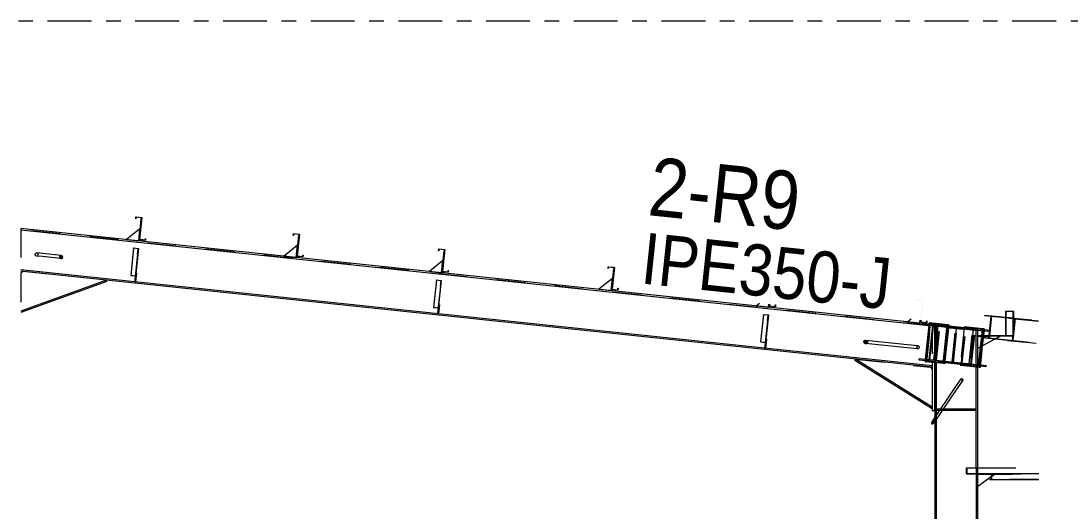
# Model space of a CAD drawing. Header units: millimetres. Extents: x -94 to 729, y -75 to 499.
# Drawn here: x 517.6 to 589.3, y 224.5 to 258 of the extents above; entities that cross this region are included whole.
import ezdxf

# ---------------------------------------------------------------- set-up
doc = ezdxf.new("R2010")
doc.units = ezdxf.units.MM
for name, pattern in [('XKITLINE00', [0]), ('XKITLINE02', [4, 2, -2]), ('XKITLINE03', [6, 3, -1, 1, -1])]:
    doc.linetypes.add(name, pattern=pattern)
for name, color, linetype, lineweight in [('Part', 2, 'Continuous', 0), ('PartMark', 7, 'Continuous', 0), ('S-grid', 1, 'Continuous', 0)]:
    doc.layers.add(name, color=color, linetype=linetype, lineweight=lineweight)
doc.styles.add('ARIAL', font='ARIAL.TTF')

# ---------------------------------------------------------------- blocks, each defined once
blk = doc.blocks.new('*A176')
at = {"layer": 'Part'}
blk.add_hatch(color=3, dxfattribs=at).paths.add_polyline_path([(545.985, 240.268), (545.987, 240.288), (546.319, 240.253), (546.276, 239.851), (546.26, 239.853), (546.3, 240.234)], flags=17)
blk = doc.blocks.new('*A177')
at = {"layer": 'Part'}
blk.add_hatch(color=3, dxfattribs=at).paths.add_polyline_path([(579.247, 237.234), (579.255, 237.309), (580.675, 237.159), (580.667, 237.084), (579.988, 237.156), (579.741, 234.819), (580.42, 234.747), (580.413, 234.673), (578.993, 234.822), (579.001, 234.897), (579.68, 234.825), (579.926, 237.162)], flags=17)
blk = doc.blocks.new('*A178')
at = {"layer": 'Part'}
blk.add_hatch(color=3, dxfattribs=at).paths.add_polyline_path([(569.16, 238.472), (569.171, 238.582), (569.186, 238.58), (569.173, 238.456), (568.759, 238.499), (568.916, 239.993), (568.532, 240.033), (568.52, 239.924), (568.505, 239.926), (568.518, 240.05), (568.933, 240.006), (568.775, 238.513)], flags=17)
blk = doc.blocks.new('*A180')
at = {"layer": 'Part'}
blk.add_hatch(color=3, dxfattribs=at).paths.add_polyline_path([(568.361, 237.907), (568.363, 237.928), (568.695, 237.893), (568.652, 237.491), (568.636, 237.493), (568.676, 237.874)], flags=17)
blk = doc.blocks.new('*A282')
at = {"layer": 'Part'}
blk.add_hatch(color=3, dxfattribs=at).paths.add_polyline_path([(526.065, 243.018), (526.077, 243.127), (526.092, 243.125), (526.079, 243.001), (525.664, 243.045), (525.822, 244.538), (525.437, 244.579), (525.426, 244.469), (525.411, 244.471), (525.424, 244.595), (525.838, 244.552), (525.681, 243.058)], flags=17)
blk = doc.blocks.new('*A287')
at = {"layer": 'Part'}
blk.add_hatch(color=3, dxfattribs=at).paths.add_polyline_path([(558.386, 239.609), (558.398, 239.718), (558.412, 239.716), (558.399, 239.592), (557.985, 239.636), (558.142, 241.129), (557.758, 241.17), (557.746, 241.06), (557.732, 241.062), (557.745, 241.186), (558.159, 241.143), (558.001, 239.649)], flags=17)
blk = doc.blocks.new('*A290')
at = {"layer": 'Part'}
blk.add_hatch(color=3, dxfattribs=at).paths.add_polyline_path([(525.267, 242.453), (525.269, 242.473), (525.6, 242.438), (525.558, 242.037), (525.541, 242.038), (525.582, 242.42)], flags=17)
blk = doc.blocks.new('*A347')
at = {"layer": 'Part'}
blk.add_hatch(color=3, dxfattribs=at).paths.add_polyline_path([(582.27, 227.41), (582.27, 227.024), (583.985, 227.024), (583.985, 226.607), (583.842, 226.607), (583.842, 226.622), (583.968, 226.622), (583.968, 227.009), (582.252, 227.009), (582.252, 227.425), (582.395, 227.425), (582.395, 227.41)], flags=17)
blk = doc.blocks.new('*A349')
at = {"layer": 'Part'}
blk.add_hatch(color=3, dxfattribs=at).paths.add_polyline_path([(579.519, 237.38), (579.53, 237.489), (579.545, 237.487), (579.532, 237.363), (579.118, 237.407), (579.275, 238.9), (578.891, 238.941), (578.879, 238.831), (578.864, 238.833), (578.877, 238.957), (579.292, 238.914), (579.134, 237.42)], flags=17)
blk = doc.blocks.new('*A350')
at = {"layer": 'Part'}
blk.add_hatch(color=3, dxfattribs=at).paths.add_polyline_path([(569.16, 238.472), (569.171, 238.582), (569.186, 238.58), (569.173, 238.456), (568.759, 238.499), (568.916, 239.993), (568.532, 240.033), (568.52, 239.924), (568.505, 239.926), (568.518, 240.05), (568.933, 240.006), (568.775, 238.513)], flags=17)
blk = doc.blocks.new('*A351')
at = {"layer": 'Part'}
blk.add_hatch(color=3, dxfattribs=at).paths.add_polyline_path([(558.386, 239.609), (558.398, 239.718), (558.412, 239.716), (558.399, 239.592), (557.985, 239.636), (558.142, 241.129), (557.758, 241.17), (557.746, 241.06), (557.732, 241.062), (557.745, 241.186), (558.159, 241.143), (558.001, 239.649)], flags=17)
blk = doc.blocks.new('*A352')
at = {"layer": 'Part'}
blk.add_hatch(color=3, dxfattribs=at).paths.add_polyline_path([(546.784, 240.832), (546.795, 240.942), (546.81, 240.94), (546.797, 240.816), (546.383, 240.86), (546.54, 242.353), (546.156, 242.394), (546.144, 242.284), (546.129, 242.286), (546.142, 242.41), (546.557, 242.366), (546.399, 240.873)], flags=17)
blk = doc.blocks.new('*A353')
at = {"layer": 'Part'}
blk.add_hatch(color=3, dxfattribs=at).paths.add_polyline_path([(536.839, 241.881), (536.85, 241.991), (536.865, 241.989), (536.852, 241.865), (536.438, 241.909), (536.595, 243.402), (536.211, 243.442), (536.199, 243.333), (536.184, 243.335), (536.197, 243.459), (536.612, 243.415), (536.454, 241.922)], flags=17)
blk = doc.blocks.new('*A354')
at = {"layer": 'Part'}
blk.add_hatch(color=3, dxfattribs=at).paths.add_polyline_path([(526.065, 243.018), (526.077, 243.127), (526.092, 243.125), (526.079, 243.001), (525.664, 243.045), (525.822, 244.538), (525.437, 244.579), (525.426, 244.469), (525.411, 244.471), (525.424, 244.595), (525.838, 244.552), (525.681, 243.058)], flags=17)
blk = doc.blocks.new('*A358')
at = {"layer": 'Part'}
blk.add_hatch(color=3, dxfattribs=at).paths.add_polyline_path([(583.493, 237.841), (583.495, 237.858), (583.969, 237.808), (583.807, 236.275), (583.333, 236.325), (583.335, 236.341), (583.79, 236.294), (583.948, 237.794)], flags=17)
blk = doc.blocks.new('*A359')
at = {"layer": 'Part'}
blk.add_hatch(color=3, dxfattribs=at).paths.add_polyline_path([(579.942, 230.644), (580.011, 230.643), (580.043, 230.584), (580.021, 230.502), (579.956, 230.445), (579.887, 230.446), (579.854, 230.504), (579.877, 230.586)], flags=17)
blk = doc.blocks.new('*A363')
at = {"layer": 'Part'}
blk.add_hatch(color=3, dxfattribs=at).paths.add_polyline_path([(575.441, 236.126), (575.491, 236.082), (575.505, 236.028), (575.48, 235.978), (575.422, 235.946), (575.348, 235.94), (575.276, 235.962), (575.227, 236.005), (575.213, 236.059), (575.238, 236.109), (575.295, 236.141), (575.37, 236.147)], flags=17)
blk = doc.blocks.new('*A364')
at = {"layer": 'Part'}
blk.add_hatch(color=3, dxfattribs=at).paths.add_polyline_path([(520.374, 241.934), (520.412, 241.892), (520.421, 241.838), (520.401, 241.788), (520.355, 241.754), (520.297, 241.747), (520.242, 241.766), (520.205, 241.809), (520.195, 241.862), (520.216, 241.912), (520.261, 241.946), (520.319, 241.954)], flags=17)
blk = doc.blocks.new('*A365')
at = {"layer": 'Part'}
blk.add_hatch(color=3, dxfattribs=at).paths.add_polyline_path([(582.27, 227.41), (582.27, 227.024), (583.985, 227.024), (583.985, 226.607), (583.842, 226.607), (583.842, 226.622), (583.968, 226.622), (583.968, 227.009), (582.252, 227.009), (582.252, 227.425), (582.395, 227.425), (582.395, 227.41)], flags=17)
blk = doc.blocks.new('*A367')
at = {"layer": 'Part'}
blk.add_hatch(color=3, dxfattribs=at).paths.add_polyline_path([(546.784, 240.832), (546.795, 240.942), (546.81, 240.94), (546.797, 240.816), (546.383, 240.86), (546.54, 242.353), (546.156, 242.394), (546.144, 242.284), (546.129, 242.286), (546.142, 242.41), (546.557, 242.366), (546.399, 240.873)], flags=17)
blk = doc.blocks.new('*A368')
at = {"layer": 'Part'}
blk.add_hatch(color=3, dxfattribs=at).paths.add_polyline_path([(536.839, 241.881), (536.85, 241.991), (536.865, 241.989), (536.852, 241.865), (536.438, 241.909), (536.595, 243.402), (536.211, 243.442), (536.199, 243.333), (536.184, 243.335), (536.197, 243.459), (536.612, 243.415), (536.454, 241.922)], flags=17)
blk = doc.blocks.new('*A1138')
at = {"layer": 'S-grid', "color": 1, "linetype": 'XKITLINE03', "lineweight": 0}
blk.add_line((477.383, 258.009), (599.838, 258.009), dxfattribs=at)
blk = doc.blocks.new('*A1141')
at = {"layer": 'Part', "color": 2, "linetype": 'XKITLINE00', "lineweight": 0}
for p, q in [((525.771, 244.458), (525.614, 242.966)), ((525.813, 244.454), (525.771, 244.458)), ((525.664, 243.045), (525.656, 242.962))]:
    blk.add_line(p, q, dxfattribs=at)
at = {"layer": 'Part', "color": 7, "linetype": 'XKITLINE02', "lineweight": 0}
for p, q in [((525.664, 243.045), (525.813, 244.454)), ((525.656, 242.962), (525.614, 242.966))]:
    blk.add_line(p, q, dxfattribs=at)
blk = doc.blocks.new('*A1142')
at = {"layer": 'Part', "color": 2, "linetype": 'XKITLINE00', "lineweight": 0}
for p, q in [((546.49, 242.273), (546.332, 240.781)), ((546.531, 242.268), (546.49, 242.273)), ((546.383, 240.86), (546.374, 240.777))]:
    blk.add_line(p, q, dxfattribs=at)
at = {"layer": 'Part', "color": 7, "linetype": 'XKITLINE02', "lineweight": 0}
for p, q in [((546.383, 240.86), (546.531, 242.268)), ((546.374, 240.777), (546.332, 240.781))]:
    blk.add_line(p, q, dxfattribs=at)
blk = doc.blocks.new('*A1143')
at = {"layer": 'Part', "color": 2, "linetype": 'XKITLINE00', "lineweight": 0}
blk.add_line((546.42, 241.61), (545.504, 240.868), dxfattribs=at)
at = {"layer": 'Part', "color": 7, "linetype": 'XKITLINE02', "lineweight": 0}
for p, q in [((546.332, 240.781), (546.42, 241.61)), ((545.504, 240.868), (546.332, 240.781))]:
    blk.add_line(p, q, dxfattribs=at)
blk = doc.blocks.new('*A1144')
at = {"layer": 'Part', "color": 2, "linetype": 'XKITLINE00', "lineweight": 0}
for p, q in [((545.985, 240.268), (545.789, 238.406)), ((545.985, 240.268), (545.987, 240.288)), ((546.3, 240.234), (545.985, 240.268)), ((545.987, 240.288), (546.319, 240.253)), ((546.26, 239.853), (546.076, 238.113)), ((546.319, 240.253), (546.115, 238.317)), ((546.26, 239.853), (546.3, 240.234)), ((546.276, 239.851), (546.26, 239.853)), ((545.789, 238.406), (546.104, 238.373)), ((546.076, 238.113), (546.093, 238.111))]:
    blk.add_line(p, q, dxfattribs=at)
at = {"layer": 'Part', "color": 7, "linetype": 'XKITLINE02', "lineweight": 0}
for p, q in [((545.79, 238.42), (546.122, 238.385)), ((546.115, 238.317), (546.093, 238.111))]:
    blk.add_line(p, q, dxfattribs=at)
blk = doc.blocks.new('*A1145')
at = {"layer": 'Part', "color": 7, "linetype": 'XKITLINE02', "lineweight": 0}
for p, q in [((545.987, 240.288), (545.789, 238.406)), ((546.3, 240.234), (546.076, 238.113)), ((546.093, 238.111), (546.319, 240.253)), ((545.789, 238.406), (546.104, 238.373)), ((545.79, 238.42), (546.122, 238.385)), ((546.076, 238.113), (546.093, 238.111))]:
    blk.add_line(p, q, dxfattribs=at)
blk = doc.blocks.new('*A1146')
at = {"layer": 'Part', "color": 7, "linetype": 'XKITLINE02', "lineweight": 0}
for p, q in [((546.143, 238.589), (546.078, 237.967)), ((546.119, 237.963), (546.185, 238.584)), ((546.185, 238.584), (546.143, 238.589)), ((546.078, 237.967), (546.119, 237.963)), ((546.091, 238.092), (546.132, 238.087))]:
    blk.add_line(p, q, dxfattribs=at)
blk = doc.blocks.new('*A1147')
at = {"layer": 'Part', "color": 2, "linetype": 'XKITLINE00', "lineweight": 0}
for p, q in [((546.078, 237.967), (546.115, 238.317)), ((546.185, 238.584), (546.119, 237.963)), ((546.143, 238.589), (546.185, 238.584))]:
    blk.add_line(p, q, dxfattribs=at)
at = {"layer": 'Part', "color": 7, "linetype": 'XKITLINE02', "lineweight": 0}
for p, q in [((546.115, 238.317), (546.143, 238.589)), ((546.119, 237.963), (546.078, 237.967)), ((546.091, 238.092), (546.132, 238.087))]:
    blk.add_line(p, q, dxfattribs=at)
blk = doc.blocks.new('*A1148')
at = {"layer": 'Part', "color": 2, "linetype": 'XKITLINE00', "lineweight": 0}
for p, q in [((558.092, 241.049), (557.935, 239.557)), ((558.134, 241.045), (558.092, 241.049)), ((557.985, 239.636), (557.976, 239.553))]:
    blk.add_line(p, q, dxfattribs=at)
at = {"layer": 'Part', "color": 7, "linetype": 'XKITLINE02', "lineweight": 0}
for p, q in [((557.985, 239.636), (558.134, 241.045)), ((557.976, 239.553), (557.935, 239.557))]:
    blk.add_line(p, q, dxfattribs=at)
blk = doc.blocks.new('*A1149')
at = {"layer": 'Part', "color": 2, "linetype": 'XKITLINE00', "lineweight": 0}
blk.add_line((558.022, 240.386), (557.106, 239.645), dxfattribs=at)
at = {"layer": 'Part', "color": 7, "linetype": 'XKITLINE02', "lineweight": 0}
for p, q in [((557.935, 239.557), (558.022, 240.386)), ((557.106, 239.645), (557.935, 239.557))]:
    blk.add_line(p, q, dxfattribs=at)
blk = doc.blocks.new('*A1150')
at = {"layer": 'Part', "color": 2, "linetype": 'XKITLINE00', "lineweight": 0}
for p, q in [((579.247, 237.234), (579.255, 237.309)), ((579.926, 237.162), (579.247, 237.234)), ((580.675, 237.159), (579.255, 237.309)), ((579.926, 237.162), (579.68, 234.825)), ((579.741, 234.819), (579.988, 237.156)), ((580.667, 237.084), (579.988, 237.156)), ((580.069, 234.784), (580.316, 237.121)), ((580.667, 237.084), (580.675, 237.159)), ((580.837, 237.066), (580.667, 237.084)), ((580.844, 237.141), (580.675, 237.159)), ((580.837, 237.066), (580.844, 237.141)), ((579.001, 234.897), (578.993, 234.822)), ((578.993, 234.822), (580.582, 234.655)), ((579.68, 234.825), (579.001, 234.897)), ((580.59, 234.729), (579.741, 234.819)), ((580.413, 234.673), (580.42, 234.747)), ((580.582, 234.655), (580.59, 234.729))]:
    blk.add_line(p, q, dxfattribs=at)
at = {"layer": 'Part', "color": 7, "linetype": 'XKITLINE02', "lineweight": 0}
for p, q in [((579.748, 237.181), (579.756, 237.256)), ((579.988, 237.156), (579.926, 237.162)), ((580.022, 234.789), (580.269, 237.126)), ((579.494, 234.769), (579.502, 234.844)), ((579.68, 234.825), (579.741, 234.819)), ((580.582, 234.655), (580.413, 234.673))]:
    blk.add_line(p, q, dxfattribs=at)
blk = doc.blocks.new('*A1151')
at = {"layer": 'Part', "color": 2, "linetype": 'XKITLINE00', "lineweight": 0}
for p, q in [((568.759, 238.499), (568.771, 238.615)), ((569.173, 238.456), (568.759, 238.499)), ((568.786, 238.614), (568.775, 238.513)), ((568.775, 238.513), (569.16, 238.472)), ((569.16, 238.472), (569.17, 238.573)), ((569.17, 238.573), (569.171, 238.582)), ((569.171, 238.582), (569.186, 238.58)), ((569.185, 238.572), (569.173, 238.456)), ((569.186, 238.58), (569.185, 238.572))]:
    blk.add_line(p, q, dxfattribs=at)
blk = doc.blocks.new('*A1152')
at = {"layer": 'Part', "color": 7, "linetype": 'XKITLINE02', "lineweight": 0}
for p, q in [((580.086, 237.137), (580.086, 234.623)), ((582.911, 236.839), (580.086, 237.137)), ((580.178, 237.127), (580.178, 234.613)), ((580.086, 230.896), (580.086, 230.599)), ((580.178, 231.031), (580.178, 230.734)), ((582.911, 227.425), (582.911, 227.009)), ((583.003, 227.425), (583.003, 227.009)), ((582.911, 216.592), (582.911, 216.175)), ((583.003, 216.592), (583.003, 216.175)), ((580.086, 186.923), (580.086, 186.621)), ((580.178, 186.778), (580.178, 186.476)), ((583.003, 182.967), (580.086, 182.967))]:
    blk.add_line(p, q, dxfattribs=at)
at = {"layer": 'Part', "color": 2, "linetype": 'XKITLINE00', "lineweight": 0}
for p, q in [((583.003, 236.829), (582.911, 236.839)), ((582.911, 227.425), (582.911, 236.839)), ((583.003, 236.829), (583.003, 227.425)), ((580.086, 234.623), (580.086, 230.896)), ((580.178, 234.613), (580.178, 231.031)), ((580.086, 230.599), (580.086, 186.923)), ((580.178, 230.734), (580.178, 186.778)), ((582.911, 227.009), (582.911, 216.592)), ((583.003, 227.009), (583.003, 216.592)), ((582.911, 216.175), (582.911, 182.967)), ((583.003, 216.175), (583.003, 182.967)), ((580.086, 186.621), (580.086, 182.967)), ((580.178, 186.476), (580.178, 182.967))]:
    blk.add_line(p, q, dxfattribs=at)
blk = doc.blocks.new('*A1156')
at = {"layer": 'Part', "color": 7, "linetype": 'XKITLINE02', "lineweight": 0}
for p, q in [((585.379, 227.009), (583.003, 227.009)), ((583.003, 227.009), (583.003, 226.967)), ((585.379, 226.967), (583.968, 226.967)), ((584.002, 226.967), (584.002, 227.009)), ((584.856, 226.967), (584.856, 227.009)), ((585.379, 226.967), (585.379, 227.009))]:
    blk.add_line(p, q, dxfattribs=at)
at = {"layer": 'Part', "color": 2, "linetype": 'XKITLINE00', "lineweight": 0}
for p, q in [((583.968, 226.967), (583.003, 226.967)), ((583.723, 226.967), (583.723, 227.009))]:
    blk.add_line(p, q, dxfattribs=at)
blk = doc.blocks.new('*A1157')
at = {"layer": 'Part', "color": 7, "linetype": 'XKITLINE02', "lineweight": 0}
for p, q in [((583.003, 226.967), (583.003, 226.134)), ((584.134, 226.967), (583.003, 226.967)), ((583.968, 226.845), (584.134, 226.967))]:
    blk.add_line(p, q, dxfattribs=at)
at = {"layer": 'Part', "color": 2, "linetype": 'XKITLINE00', "lineweight": 0}
blk.add_line((583.968, 226.845), (583.003, 226.134), dxfattribs=at)
blk = doc.blocks.new('*A1162')
at = {"layer": 'Part', "color": 7, "linetype": 'XKITLINE02', "lineweight": 0}
for p, q in [((582.911, 231.443), (580.178, 231.443)), ((580.178, 231.443), (580.178, 231.36)), ((582.911, 231.36), (580.178, 231.36)), ((580.303, 231.36), (580.303, 231.443)), ((582.786, 231.36), (582.786, 231.443)), ((582.911, 231.36), (582.911, 231.443))]:
    blk.add_line(p, q, dxfattribs=at)
blk = doc.blocks.new('*A1163')
at = {"layer": 'Part', "color": 2, "linetype": 'XKITLINE00', "lineweight": 0}
for p, q in [((580.457, 231.443), (580.178, 231.443)), ((580.401, 231.36), (580.178, 231.36)), ((582.911, 231.36), (580.602, 231.36)), ((582.911, 231.443), (580.658, 231.443))]:
    blk.add_line(p, q, dxfattribs=at)
at = {"layer": 'Part', "color": 7, "linetype": 'XKITLINE02', "lineweight": 0}
for p, q in [((580.178, 231.443), (580.178, 231.36)), ((580.303, 231.36), (580.303, 231.443)), ((580.602, 231.36), (580.401, 231.36)), ((580.658, 231.443), (580.457, 231.443)), ((582.786, 231.36), (582.786, 231.443)), ((582.911, 231.36), (582.911, 231.443))]:
    blk.add_line(p, q, dxfattribs=at)
blk = doc.blocks.new('*A1164')
at = {"layer": 'Part', "color": 7, "linetype": 'XKITLINE02', "lineweight": 0}
for p, q in [((568.49, 235.957), (568.519, 236.229)), ((568.495, 235.603), (568.453, 235.607)), ((568.467, 235.731), (568.508, 235.727))]:
    blk.add_line(p, q, dxfattribs=at)
at = {"layer": 'Part', "color": 2, "linetype": 'XKITLINE00', "lineweight": 0}
for p, q in [((568.56, 236.224), (568.495, 235.603)), ((568.519, 236.229), (568.56, 236.224)), ((568.453, 235.607), (568.49, 235.957))]:
    blk.add_line(p, q, dxfattribs=at)
blk = doc.blocks.new('*A1165')
at = {"layer": 'Part', "color": 7, "linetype": 'XKITLINE02', "lineweight": 0}
for p, q in [((568.519, 236.229), (568.453, 235.607)), ((568.495, 235.603), (568.56, 236.224)), ((568.56, 236.224), (568.519, 236.229)), ((568.453, 235.607), (568.495, 235.603)), ((568.467, 235.731), (568.508, 235.727))]:
    blk.add_line(p, q, dxfattribs=at)
blk = doc.blocks.new('*A1166')
at = {"layer": 'Part', "color": 7, "linetype": 'XKITLINE02', "lineweight": 0}
for p, q in [((568.363, 237.928), (568.165, 236.046)), ((568.676, 237.874), (568.452, 235.753)), ((568.469, 235.751), (568.695, 237.893)), ((568.165, 236.046), (568.48, 236.013)), ((568.166, 236.06), (568.498, 236.025)), ((568.452, 235.753), (568.469, 235.751))]:
    blk.add_line(p, q, dxfattribs=at)
blk = doc.blocks.new('*A1167')
at = {"layer": 'Part', "color": 2, "linetype": 'XKITLINE00', "lineweight": 0}
for p, q in [((568.361, 237.907), (568.165, 236.046)), ((568.361, 237.907), (568.363, 237.928)), ((568.676, 237.874), (568.361, 237.907)), ((568.363, 237.928), (568.695, 237.893)), ((568.695, 237.893), (568.49, 235.957)), ((568.636, 237.493), (568.676, 237.874)), ((568.636, 237.493), (568.452, 235.753)), ((568.652, 237.491), (568.636, 237.493)), ((568.165, 236.046), (568.48, 236.013)), ((568.452, 235.753), (568.469, 235.751))]:
    blk.add_line(p, q, dxfattribs=at)
at = {"layer": 'Part', "color": 7, "linetype": 'XKITLINE02', "lineweight": 0}
for p, q in [((568.166, 236.06), (568.498, 236.025)), ((568.49, 235.957), (568.469, 235.751))]:
    blk.add_line(p, q, dxfattribs=at)
blk = doc.blocks.new('*A1168')
at = {"layer": 'Part', "color": 2, "linetype": 'XKITLINE00', "lineweight": 0}
blk.add_line((568.1, 238.686), (567.88, 238.508), dxfattribs=at)
at = {"layer": 'Part', "color": 7, "linetype": 'XKITLINE02', "lineweight": 0}
for p, q in [((567.88, 238.508), (568.708, 238.421)), ((568.708, 238.421), (568.729, 238.62))]:
    blk.add_line(p, q, dxfattribs=at)
blk = doc.blocks.new('*A1169')
at = {"layer": 'Part', "color": 2, "linetype": 'XKITLINE00', "lineweight": 0}
for p, q in [((568.729, 238.62), (568.708, 238.421)), ((568.759, 238.499), (568.75, 238.417))]:
    blk.add_line(p, q, dxfattribs=at)
at = {"layer": 'Part', "color": 7, "linetype": 'XKITLINE02', "lineweight": 0}
for p, q in [((568.75, 238.417), (568.708, 238.421)), ((568.759, 238.499), (568.771, 238.615))]:
    blk.add_line(p, q, dxfattribs=at)
blk = doc.blocks.new('*A1170')
at = {"layer": 'Part', "color": 7, "linetype": 'XKITLINE02', "lineweight": 0}
for p, q in [((581.883, 234.434), (582.163, 237.086)), ((581.943, 234.427), (582.223, 237.079)), ((582.163, 237.086), (583.388, 236.956)), ((583.345, 236.472), (583.268, 235.741)), ((583.406, 236.472), (583.333, 235.776)), ((583.109, 234.304), (581.883, 234.434))]:
    blk.add_line(p, q, dxfattribs=at)
at = {"layer": 'Part', "color": 2, "linetype": 'XKITLINE00', "lineweight": 0}
for p, q in [((583.396, 236.956), (583.345, 236.472)), ((583.388, 236.956), (583.456, 236.949)), ((583.456, 236.949), (583.406, 236.472)), ((583.268, 235.741), (583.117, 234.304)), ((583.333, 235.776), (583.177, 234.297)), ((583.177, 234.297), (583.109, 234.304))]:
    blk.add_line(p, q, dxfattribs=at)
blk = doc.blocks.new('*A1171')
at = {"layer": 'Part', "color": 7, "linetype": 'XKITLINE02', "lineweight": 0}
for p, q in [((582.086, 237.01), (581.815, 234.441)), ((581.875, 234.434), (582.155, 237.086)), ((583.276, 236.472), (583.195, 235.702)), ((583.337, 236.472), (583.26, 235.737)), ((583.003, 234.316), (581.815, 234.441))]:
    blk.add_line(p, q, dxfattribs=at)
at = {"layer": 'Part', "color": 2, "linetype": 'XKITLINE00', "lineweight": 0}
for p, q in [((582.095, 237.093), (582.086, 237.01)), ((582.095, 237.093), (583.388, 236.956)), ((583.328, 236.963), (583.276, 236.472)), ((583.388, 236.956), (583.337, 236.472)), ((583.195, 235.702), (583.048, 234.311)), ((583.26, 235.737), (583.109, 234.304)), ((583.109, 234.304), (583.003, 234.316))]:
    blk.add_line(p, q, dxfattribs=at)
blk = doc.blocks.new('*A1172')
at = {"layer": 'Part', "color": 2, "linetype": 'XKITLINE00', "lineweight": 0}
for p, q in [((579.676, 237.189), (579.429, 234.852)), ((579.692, 237.346), (579.684, 237.263)), ((580.986, 237.21), (579.692, 237.346)), ((580.646, 234.564), (580.926, 237.216)), ((580.706, 234.558), (580.986, 237.21)), ((579.421, 234.777), (579.413, 234.694)), ((580.706, 234.558), (579.413, 234.694))]:
    blk.add_line(p, q, dxfattribs=at)
at = {"layer": 'Part', "color": 7, "linetype": 'XKITLINE02', "lineweight": 0}
for p, q in [((579.473, 234.688), (579.752, 237.34)), ((579.684, 237.263), (579.676, 237.189)), ((579.429, 234.852), (579.421, 234.777))]:
    blk.add_line(p, q, dxfattribs=at)
blk = doc.blocks.new('*A1173')
at = {"layer": 'Part', "color": 7, "linetype": 'XKITLINE02', "lineweight": 0}
for p, q in [((579.76, 237.339), (579.481, 234.687)), ((579.541, 234.681), (579.82, 237.333)), ((580.986, 237.21), (579.76, 237.339)), ((580.706, 234.558), (579.481, 234.687))]:
    blk.add_line(p, q, dxfattribs=at)
at = {"layer": 'Part', "color": 2, "linetype": 'XKITLINE00', "lineweight": 0}
for p, q in [((580.714, 234.557), (580.994, 237.209)), ((580.774, 234.551), (581.054, 237.203)), ((581.054, 237.203), (580.986, 237.21)), ((580.774, 234.551), (580.706, 234.558))]:
    blk.add_line(p, q, dxfattribs=at)
blk = doc.blocks.new('*A1174')
at = {"layer": 'Part', "color": 7, "linetype": 'XKITLINE02', "lineweight": 0}
for p, q in [((581.276, 237.095), (581.268, 237.021)), ((581.268, 237.021), (583.004, 236.838)), ((583.012, 236.912), (581.276, 237.095)), ((581.296, 234.655), (581.538, 236.942)), ((581.358, 234.648), (581.599, 236.936)), ((582.003, 236.893), (581.538, 236.942)), ((581.947, 236.949), (581.942, 236.899)), ((582.009, 236.943), (582.003, 236.893)), ((582.151, 236.928), (582.158, 237.002)), ((582.425, 234.536), (582.671, 236.873)), ((582.718, 236.868), (582.472, 234.531)), ((582.688, 236.871), (582.696, 236.946)), ((580.617, 234.726), (580.609, 234.652)), ((582.992, 234.476), (580.617, 234.726)), ((580.609, 234.652), (582.985, 234.401)), ((581.896, 234.516), (581.904, 234.591)), ((582.029, 234.502), (582.037, 234.577)), ((582.985, 234.401), (582.992, 234.476))]:
    blk.add_line(p, q, dxfattribs=at)
at = {"layer": 'Part', "color": 2, "linetype": 'XKITLINE00', "lineweight": 0}
for p, q in [((583.247, 236.887), (583.012, 236.912)), ((583.239, 236.813), (583.247, 236.887)), ((583.239, 236.813), (583.004, 236.838))]:
    blk.add_line(p, q, dxfattribs=at)
blk = doc.blocks.new('*A1175')
at = {"layer": 'Part', "color": 7, "linetype": 'XKITLINE02', "lineweight": 0}
for p, q in [((579.876, 237.168), (579.884, 237.242)), ((581.037, 237.045), (579.876, 237.168)), ((581.045, 237.12), (579.884, 237.242)), ((580.15, 234.776), (580.397, 237.113)), ((580.198, 234.771), (580.444, 237.108)), ((580.428, 237.109), (580.435, 237.184)), ((580.965, 237.053), (580.973, 237.127)), ((581.101, 236.988), (581.107, 237.038)), ((581.163, 236.982), (581.101, 236.988)), ((581.264, 234.658), (581.506, 236.945)), ((579.63, 234.831), (579.622, 234.756)), ((579.622, 234.756), (580.783, 234.633)), ((580.791, 234.708), (579.63, 234.831)), ((580.577, 234.655), (580.585, 234.73)), ((580.71, 234.641), (580.718, 234.716))]:
    blk.add_line(p, q, dxfattribs=at)
at = {"layer": 'Part', "color": 2, "linetype": 'XKITLINE00', "lineweight": 0}
for p, q in [((581.847, 236.96), (581.037, 237.045)), ((581.855, 237.034), (581.045, 237.12)), ((581.163, 236.982), (581.168, 237.031)), ((581.567, 236.939), (581.163, 236.982)), ((581.326, 234.652), (581.567, 236.939)), ((581.847, 236.96), (581.855, 237.034)), ((582.005, 234.58), (580.791, 234.708)), ((581.997, 234.505), (580.783, 234.633)), ((582.005, 234.58), (581.997, 234.505))]:
    blk.add_line(p, q, dxfattribs=at)
blk = doc.blocks.new('*A1176')
at = {"layer": 'Part', "color": 2, "linetype": 'XKITLINE00', "lineweight": 0}
blk.add_line((578.459, 237.594), (578.239, 237.416), dxfattribs=at)
at = {"layer": 'Part', "color": 7, "linetype": 'XKITLINE02', "lineweight": 0}
for p, q in [((578.239, 237.416), (579.068, 237.328)), ((579.068, 237.328), (579.089, 237.527))]:
    blk.add_line(p, q, dxfattribs=at)
blk = doc.blocks.new('*A1177')
at = {"layer": 'Part', "color": 2, "linetype": 'XKITLINE00', "lineweight": 0}
for p, q in [((579.089, 237.527), (579.068, 237.328)), ((579.118, 237.407), (579.109, 237.324))]:
    blk.add_line(p, q, dxfattribs=at)
at = {"layer": 'Part', "color": 7, "linetype": 'XKITLINE02', "lineweight": 0}
for p, q in [((579.109, 237.324), (579.068, 237.328)), ((579.118, 237.407), (579.13, 237.523))]:
    blk.add_line(p, q, dxfattribs=at)
blk = doc.blocks.new('*A1178')
at = {"layer": 'Part', "color": 7, "linetype": 'XKITLINE02', "lineweight": 0}
for p, q in [((579.903, 237.323), (579.903, 234.399)), ((579.903, 237.323), (579.907, 237.323)), ((579.907, 237.323), (579.903, 237.323)), ((580.07, 237.306), (580.07, 234.625))]:
    blk.add_line(p, q, dxfattribs=at)
at = {"layer": 'Part', "color": 2, "linetype": 'XKITLINE00', "lineweight": 0}
for p, q in [((579.907, 237.323), (580.07, 237.323)), ((580.07, 237.323), (580.07, 237.306)), ((579.903, 234.642), (579.903, 231.323)), ((580.07, 234.625), (580.07, 231.323)), ((580.07, 231.323), (579.903, 231.323))]:
    blk.add_line(p, q, dxfattribs=at)
blk = doc.blocks.new('*A1179')
at = {"layer": 'Part', "color": 7, "linetype": 'XKITLINE02', "lineweight": 0}
for p, q in [((580.095, 237.22), (580.086, 237.137)), ((580.086, 237.137), (581.167, 237.023)), ((581.855, 237.034), (580.095, 237.22))]:
    blk.add_line(p, q, dxfattribs=at)
at = {"layer": 'Part', "color": 2, "linetype": 'XKITLINE00', "lineweight": 0}
for p, q in [((583.003, 236.829), (581.167, 237.023)), ((583.012, 236.912), (581.855, 237.034)), ((583.003, 236.829), (583.012, 236.912))]:
    blk.add_line(p, q, dxfattribs=at)
blk = doc.blocks.new('*A1180')
at = {"layer": 'Part', "color": 2, "linetype": 'XKITLINE00', "lineweight": 0}
for p, q in [((574.649, 234.862), (574.601, 234.784)), ((579.903, 231.474), (574.601, 234.784)), ((579.903, 231.582), (574.649, 234.862)), ((579.782, 234.32), (579.903, 234.186))]:
    blk.add_line(p, q, dxfattribs=at)
at = {"layer": 'Part', "color": 7, "linetype": 'XKITLINE02', "lineweight": 0}
for p, q in [((574.649, 234.862), (579.782, 234.32)), ((579.903, 234.186), (579.903, 231.474))]:
    blk.add_line(p, q, dxfattribs=at)
blk = doc.blocks.new('*A1181')
at = {"layer": 'Part', "color": 2, "linetype": 'XKITLINE00', "lineweight": 0}
for p, q in [((585.488, 238.134), (584.928, 238.134)), ((584.928, 238.134), (584.928, 236.472)), ((584.965, 236.472), (584.965, 238.134)), ((585.488, 236.472), (585.488, 238.134)), ((584.928, 236.472), (585.488, 236.472))]:
    blk.add_line(p, q, dxfattribs=at)
at = {"layer": 'Part', "color": 7, "linetype": 'XKITLINE02', "lineweight": 0}
blk.add_line((585.452, 236.472), (585.452, 238.134), dxfattribs=at)
blk = doc.blocks.new('*A1182')
at = {"layer": 'Part', "color": 7, "linetype": 'XKITLINE02', "lineweight": 0}
for p, q in [((583.003, 236.43), (583.003, 235.597)), ((584.533, 236.43), (583.003, 236.43)), ((584.179, 236.238), (584.533, 236.43))]:
    blk.add_line(p, q, dxfattribs=at)
at = {"layer": 'Part', "color": 2, "linetype": 'XKITLINE00', "lineweight": 0}
blk.add_line((584.179, 236.238), (583.003, 235.597), dxfattribs=at)
blk = doc.blocks.new('*A1183')
at = {"layer": 'Part', "color": 2, "linetype": 'XKITLINE00', "lineweight": 0}
for p, q in [((583.808, 236.472), (583.003, 236.472)), ((583.003, 236.43), (583.804, 236.43)), ((583.723, 236.43), (583.723, 236.472)), ((585.488, 236.43), (584.812, 236.43)), ((585.488, 236.472), (584.816, 236.472)), ((584.965, 236.43), (584.965, 236.472)), ((585.488, 236.43), (585.488, 236.472))]:
    blk.add_line(p, q, dxfattribs=at)
at = {"layer": 'Part', "color": 7, "linetype": 'XKITLINE02', "lineweight": 0}
for p, q in [((583.003, 236.472), (583.003, 236.43)), ((584.812, 236.43), (583.804, 236.43)), ((584.816, 236.472), (583.808, 236.472)), ((584.002, 236.43), (584.002, 236.472))]:
    blk.add_line(p, q, dxfattribs=at)
blk = doc.blocks.new('*A1488')
at = {"layer": 'Part', "color": 2, "linetype": 'XKITLINE00', "lineweight": 0}
for p, q in [((536.184, 243.335), (536.197, 243.459)), ((536.199, 243.333), (536.184, 243.335)), ((536.197, 243.459), (536.612, 243.415)), ((536.211, 243.442), (536.199, 243.333)), ((536.595, 243.402), (536.211, 243.442)), ((536.438, 241.909), (536.595, 243.402)), ((536.612, 243.415), (536.454, 241.922)), ((536.852, 241.865), (536.438, 241.909)), ((536.454, 241.922), (536.839, 241.881)), ((536.839, 241.881), (536.85, 241.991)), ((536.85, 241.991), (536.865, 241.989)), ((536.865, 241.989), (536.852, 241.865))]:
    blk.add_line(p, q, dxfattribs=at)
blk = doc.blocks.new('*A1489')
at = {"layer": 'Part', "color": 2, "linetype": 'XKITLINE00', "lineweight": 0}
for p, q in [((525.411, 244.471), (525.424, 244.595)), ((525.426, 244.469), (525.411, 244.471)), ((525.424, 244.595), (525.838, 244.552)), ((525.437, 244.579), (525.426, 244.469)), ((525.822, 244.538), (525.437, 244.579)), ((525.664, 243.045), (525.822, 244.538)), ((525.838, 244.552), (525.681, 243.058)), ((526.079, 243.001), (525.664, 243.045)), ((525.681, 243.058), (526.065, 243.018)), ((526.065, 243.018), (526.077, 243.127)), ((526.077, 243.127), (526.092, 243.125)), ((526.092, 243.125), (526.079, 243.001))]:
    blk.add_line(p, q, dxfattribs=at)
blk = doc.blocks.new('*A1494')
at = {"layer": 'Part', "color": 2, "linetype": 'XKITLINE00', "lineweight": 0}
for p, q in [((557.732, 241.062), (557.745, 241.186)), ((557.745, 241.186), (558.159, 241.143)), ((557.758, 241.17), (557.746, 241.06)), ((558.142, 241.129), (557.758, 241.17)), ((557.746, 241.06), (557.732, 241.062)), ((557.985, 239.636), (558.142, 241.129)), ((558.159, 241.143), (558.001, 239.649)), ((558.399, 239.592), (557.985, 239.636)), ((558.001, 239.649), (558.386, 239.609)), ((558.386, 239.609), (558.398, 239.718)), ((558.398, 239.718), (558.412, 239.716)), ((558.412, 239.716), (558.399, 239.592))]:
    blk.add_line(p, q, dxfattribs=at)
blk = doc.blocks.new('*A1495')
at = {"layer": 'Part', "color": 2, "linetype": 'XKITLINE00', "lineweight": 0}
for p, q in [((579.255, 237.309), (517.561, 243.816)), ((517.561, 243.724), (579.674, 237.172)), ((579.903, 234.399), (517.561, 240.975)), ((579.903, 234.307), (517.561, 240.883))]:
    blk.add_line(p, q, dxfattribs=at)
at = {"layer": 'Part', "color": 7, "linetype": 'XKITLINE02', "lineweight": 0}
for p, q in [((517.561, 243.816), (517.561, 240.883)), ((579.903, 237.148), (517.561, 243.724)), ((579.903, 237.24), (579.255, 237.309)), ((579.903, 237.24), (579.903, 234.307))]:
    blk.add_line(p, q, dxfattribs=at)
blk = doc.blocks.new('*A1513')
at = {"layer": 'Part', "color": 2, "linetype": 'XKITLINE00', "lineweight": 0}
blk.add_line((525.702, 243.795), (524.785, 243.054), dxfattribs=at)
at = {"layer": 'Part', "color": 7, "linetype": 'XKITLINE02', "lineweight": 0}
for p, q in [((525.614, 242.966), (525.702, 243.795)), ((524.785, 243.054), (525.614, 242.966))]:
    blk.add_line(p, q, dxfattribs=at)
blk = doc.blocks.new('*A1514')
at = {"layer": 'Part', "color": 2, "linetype": 'XKITLINE00', "lineweight": 0}
for p, q in [((525.267, 242.453), (525.07, 240.592)), ((525.267, 242.453), (525.269, 242.473)), ((525.582, 242.42), (525.267, 242.453)), ((525.269, 242.473), (525.6, 242.438)), ((525.541, 242.038), (525.358, 240.298)), ((525.6, 242.438), (525.396, 240.503)), ((525.541, 242.038), (525.582, 242.42)), ((525.541, 242.038), (525.558, 242.037)), ((525.07, 240.592), (525.385, 240.558)), ((525.358, 240.298), (525.374, 240.297))]:
    blk.add_line(p, q, dxfattribs=at)
at = {"layer": 'Part', "color": 7, "linetype": 'XKITLINE02', "lineweight": 0}
for p, q in [((525.072, 240.605), (525.403, 240.57)), ((525.374, 240.297), (525.396, 240.503))]:
    blk.add_line(p, q, dxfattribs=at)
blk = doc.blocks.new('*A1515')
at = {"layer": 'Part', "color": 7, "linetype": 'XKITLINE02', "lineweight": 0}
for p, q in [((525.269, 242.473), (525.07, 240.592)), ((525.582, 242.42), (525.358, 240.298)), ((525.374, 240.297), (525.6, 242.438)), ((525.07, 240.592), (525.385, 240.558)), ((525.072, 240.605), (525.403, 240.57)), ((525.358, 240.298), (525.374, 240.297))]:
    blk.add_line(p, q, dxfattribs=at)
blk = doc.blocks.new('*A1516')
at = {"layer": 'Part', "color": 7, "linetype": 'XKITLINE02', "lineweight": 0}
for p, q in [((525.425, 240.774), (525.359, 240.153)), ((525.401, 240.148), (525.466, 240.77)), ((525.466, 240.77), (525.425, 240.774)), ((525.359, 240.153), (525.401, 240.148)), ((525.372, 240.277), (525.414, 240.273))]:
    blk.add_line(p, q, dxfattribs=at)
blk = doc.blocks.new('*A1517')
at = {"layer": 'Part', "color": 2, "linetype": 'XKITLINE00', "lineweight": 0}
for p, q in [((525.359, 240.153), (525.396, 240.503)), ((525.466, 240.77), (525.401, 240.148)), ((525.425, 240.774), (525.466, 240.77))]:
    blk.add_line(p, q, dxfattribs=at)
at = {"layer": 'Part', "color": 7, "linetype": 'XKITLINE02', "lineweight": 0}
for p, q in [((525.396, 240.503), (525.425, 240.774)), ((525.401, 240.148), (525.359, 240.153)), ((525.372, 240.277), (525.414, 240.273))]:
    blk.add_line(p, q, dxfattribs=at)
blk = doc.blocks.new('*A1524')
at = {"layer": 'Part', "color": 2, "linetype": 'XKITLINE00', "lineweight": 0}
for p, q in [((517.682, 240.87), (517.561, 240.761)), ((523.406, 240.267), (517.561, 238.147)), ((523.438, 240.181), (517.561, 238.05)), ((523.438, 240.181), (523.406, 240.267))]:
    blk.add_line(p, q, dxfattribs=at)
at = {"layer": 'Part', "color": 7, "linetype": 'XKITLINE02', "lineweight": 0}
for p, q in [((517.561, 240.761), (517.561, 238.05)), ((523.406, 240.267), (517.682, 240.87))]:
    blk.add_line(p, q, dxfattribs=at)
blk = doc.blocks.new('*A1527')
at = {"layer": 'Part', "color": 2, "linetype": 'XKITLINE00', "lineweight": 0}
for p, q in [((536.545, 243.322), (536.388, 241.83)), ((536.586, 243.317), (536.545, 243.322)), ((536.438, 241.909), (536.429, 241.826))]:
    blk.add_line(p, q, dxfattribs=at)
at = {"layer": 'Part', "color": 7, "linetype": 'XKITLINE02', "lineweight": 0}
for p, q in [((536.438, 241.909), (536.586, 243.317)), ((536.429, 241.826), (536.388, 241.83))]:
    blk.add_line(p, q, dxfattribs=at)
blk = doc.blocks.new('*A1528')
at = {"layer": 'Part', "color": 2, "linetype": 'XKITLINE00', "lineweight": 0}
blk.add_line((536.475, 242.659), (535.559, 241.917), dxfattribs=at)
at = {"layer": 'Part', "color": 7, "linetype": 'XKITLINE02', "lineweight": 0}
for p, q in [((536.388, 241.83), (536.475, 242.659)), ((535.559, 241.917), (536.388, 241.83))]:
    blk.add_line(p, q, dxfattribs=at)
blk = doc.blocks.new('*A1702')
at = {"layer": 'Part', "color": 7, "linetype": 'XKITLINE02', "lineweight": 0}
for p, q in [((585.215, 237.683), (585.214, 237.667)), ((585.214, 237.667), (585.561, 237.63)), ((585.214, 237.667), (586.712, 237.515)), ((585.488, 237.655), (585.215, 237.683)), ((585.488, 237.656), (585.215, 237.683)), ((585.561, 237.63), (585.405, 236.13)), ((585.561, 237.63), (587.167, 237.467)), ((585.057, 236.167), (585.055, 236.15)), ((585.055, 236.15), (585.417, 236.112)), ((585.055, 236.15), (586.552, 235.998)), ((585.405, 236.13), (585.057, 236.167)), ((586.554, 236.015), (585.057, 236.167)), ((585.488, 236.792), (585.451, 236.43)), ((585.405, 236.13), (587.009, 235.967))]:
    blk.add_line(p, q, dxfattribs=at)
at = {"layer": 'Part', "color": 2, "linetype": 'XKITLINE00', "lineweight": 0}
for p, q in [((586.714, 237.531), (585.488, 237.656)), ((585.578, 237.645), (585.488, 237.655)), ((585.578, 237.645), (585.488, 236.792)), ((585.578, 237.645), (587.188, 237.482)), ((585.451, 236.43), (585.417, 236.112)), ((585.417, 236.112), (587.026, 235.949))]:
    blk.add_line(p, q, dxfattribs=at)
blk = doc.blocks.new('*A1703')
at = {"layer": 'Part', "color": 2, "linetype": 'XKITLINE00', "lineweight": 0}
for p, q in [((582.252, 227.009), (582.252, 227.425)), ((582.252, 227.425), (585.615, 227.425)), ((582.252, 227.009), (583.968, 227.009)), ((585.615, 227.41), (582.27, 227.41)), ((582.27, 227.41), (582.27, 227.024)), ((587.205, 227.024), (582.27, 227.024)), ((582.395, 227.41), (582.395, 227.425)), ((583.968, 226.622), (583.968, 227.009)), ((583.985, 226.607), (583.985, 227.024)), ((583.842, 226.607), (583.842, 226.622)), ((583.968, 226.622), (583.842, 226.622)), ((587.205, 226.607), (583.842, 226.607))]:
    blk.add_line(p, q, dxfattribs=at)
at = {"layer": 'Part', "color": 7, "linetype": 'XKITLINE02', "lineweight": 0}
for p, q in [((583.968, 227.009), (587.188, 227.009)), ((587.188, 226.622), (583.968, 226.622))]:
    blk.add_line(p, q, dxfattribs=at)
blk = doc.blocks.new('*A1705')
at = {"layer": 'Part', "color": 2, "linetype": 'XKITLINE00', "lineweight": 0}
for p, q in [((579.118, 237.407), (579.13, 237.523)), ((579.532, 237.363), (579.118, 237.407)), ((579.145, 237.521), (579.134, 237.42)), ((579.134, 237.42), (579.519, 237.38)), ((579.519, 237.38), (579.53, 237.489)), ((579.53, 237.489), (579.545, 237.487)), ((579.545, 237.487), (579.532, 237.363))]:
    blk.add_line(p, q, dxfattribs=at)
blk = doc.blocks.new('*A1706')
at = {"layer": 'Part', "color": 2, "linetype": 'XKITLINE00', "lineweight": 0}
for p, q in [((568.759, 238.499), (568.771, 238.615)), ((569.173, 238.456), (568.759, 238.499)), ((568.786, 238.614), (568.775, 238.513)), ((568.775, 238.513), (569.16, 238.472)), ((569.16, 238.472), (569.17, 238.573)), ((569.17, 238.573), (569.171, 238.582)), ((569.171, 238.582), (569.186, 238.58)), ((569.185, 238.572), (569.173, 238.456)), ((569.186, 238.58), (569.185, 238.572))]:
    blk.add_line(p, q, dxfattribs=at)
blk = doc.blocks.new('*A1707')
at = {"layer": 'Part', "color": 2, "linetype": 'XKITLINE00', "lineweight": 0}
for p, q in [((557.732, 241.062), (557.745, 241.186)), ((557.745, 241.186), (558.159, 241.143)), ((557.758, 241.17), (557.746, 241.06)), ((558.142, 241.129), (557.758, 241.17)), ((557.746, 241.06), (557.732, 241.062)), ((557.985, 239.636), (558.142, 241.129)), ((558.159, 241.143), (558.001, 239.649)), ((558.399, 239.592), (557.985, 239.636)), ((558.001, 239.649), (558.386, 239.609)), ((558.386, 239.609), (558.398, 239.718)), ((558.398, 239.718), (558.412, 239.716)), ((558.412, 239.716), (558.399, 239.592))]:
    blk.add_line(p, q, dxfattribs=at)
blk = doc.blocks.new('*A1708')
at = {"layer": 'Part', "color": 2, "linetype": 'XKITLINE00', "lineweight": 0}
for p, q in [((546.129, 242.286), (546.142, 242.41)), ((546.144, 242.284), (546.129, 242.286)), ((546.142, 242.41), (546.557, 242.366)), ((546.156, 242.394), (546.144, 242.284)), ((546.54, 242.353), (546.156, 242.394)), ((546.383, 240.86), (546.54, 242.353)), ((546.557, 242.366), (546.399, 240.873)), ((546.797, 240.816), (546.383, 240.86)), ((546.399, 240.873), (546.784, 240.832)), ((546.784, 240.832), (546.795, 240.942)), ((546.795, 240.942), (546.81, 240.94)), ((546.81, 240.94), (546.797, 240.816))]:
    blk.add_line(p, q, dxfattribs=at)
blk = doc.blocks.new('*A1709')
at = {"layer": 'Part', "color": 2, "linetype": 'XKITLINE00', "lineweight": 0}
for p, q in [((536.184, 243.335), (536.197, 243.459)), ((536.199, 243.333), (536.184, 243.335)), ((536.197, 243.459), (536.612, 243.415)), ((536.211, 243.442), (536.199, 243.333)), ((536.595, 243.402), (536.211, 243.442)), ((536.438, 241.909), (536.595, 243.402)), ((536.612, 243.415), (536.454, 241.922)), ((536.852, 241.865), (536.438, 241.909)), ((536.454, 241.922), (536.839, 241.881)), ((536.839, 241.881), (536.85, 241.991)), ((536.85, 241.991), (536.865, 241.989)), ((536.865, 241.989), (536.852, 241.865))]:
    blk.add_line(p, q, dxfattribs=at)
blk = doc.blocks.new('*A1710')
at = {"layer": 'Part', "color": 2, "linetype": 'XKITLINE00', "lineweight": 0}
for p, q in [((525.411, 244.471), (525.424, 244.595)), ((525.426, 244.469), (525.411, 244.471)), ((525.424, 244.595), (525.838, 244.552)), ((525.437, 244.579), (525.426, 244.469)), ((525.822, 244.538), (525.437, 244.579)), ((525.664, 243.045), (525.822, 244.538)), ((525.838, 244.552), (525.681, 243.058)), ((526.079, 243.001), (525.664, 243.045)), ((525.681, 243.058), (526.065, 243.018)), ((526.065, 243.018), (526.077, 243.127)), ((526.077, 243.127), (526.092, 243.125)), ((526.092, 243.125), (526.079, 243.001))]:
    blk.add_line(p, q, dxfattribs=at)
blk = doc.blocks.new('*A1714')
at = {"layer": 'Part', "color": 7, "linetype": 'XKITLINE02', "lineweight": 0}
for p, q in [((582.279, 236.914), (582.287, 236.989)), ((583.44, 236.792), (582.279, 236.914)), ((583.448, 236.866), (582.287, 236.989)), ((582.553, 234.522), (582.799, 236.859)), ((582.6, 234.517), (582.847, 236.854)), ((583.367, 236.799), (583.375, 236.874)), ((583.868, 236.747), (583.838, 236.75)), ((583.876, 236.821), (583.846, 236.824)), ((582.032, 234.577), (582.024, 234.503)), ((583.185, 234.38), (582.024, 234.503)), ((583.193, 234.455), (582.032, 234.577)), ((583.113, 234.388), (583.121, 234.462))]:
    blk.add_line(p, q, dxfattribs=at)
at = {"layer": 'Part', "color": 2, "linetype": 'XKITLINE00', "lineweight": 0}
for p, q in [((583.846, 236.824), (583.448, 236.866)), ((583.838, 236.75), (583.44, 236.792)), ((583.614, 234.335), (583.185, 234.38)), ((583.622, 234.409), (583.193, 234.455))]:
    blk.add_line(p, q, dxfattribs=at)
blk = doc.blocks.new('*A1715')
at = {"layer": 'Part', "color": 2, "linetype": 'XKITLINE00', "lineweight": 0}
for p, q in [((583.493, 237.841), (583.495, 237.858)), ((583.948, 237.794), (583.493, 237.841)), ((584.928, 237.713), (583.495, 237.858)), ((583.495, 237.858), (583.969, 237.808)), ((583.79, 236.294), (583.948, 237.794)), ((583.969, 237.808), (583.807, 236.275)), ((584.928, 237.711), (583.969, 237.808)), ((585.578, 237.645), (585.488, 237.655)), ((585.578, 237.645), (585.488, 237.654)), ((585.578, 237.645), (585.488, 236.792)), ((583.333, 236.325), (583.335, 236.341)), ((583.807, 236.275), (583.333, 236.325)), ((583.79, 236.295), (583.335, 236.341)), ((583.335, 236.341), (583.79, 236.294)), ((585.417, 236.112), (583.807, 236.275)), ((585.451, 236.43), (585.417, 236.112))]:
    blk.add_line(p, q, dxfattribs=at)
at = {"layer": 'Part', "color": 7, "linetype": 'XKITLINE02', "lineweight": 0}
for p, q in [((585.214, 237.667), (583.493, 237.841)), ((585.561, 237.63), (583.948, 237.794)), ((585.215, 237.683), (584.928, 237.713)), ((585.488, 237.654), (584.928, 237.711)), ((585.214, 237.667), (585.215, 237.683)), ((585.561, 237.63), (585.214, 237.667)), ((585.488, 237.655), (585.215, 237.683)), ((585.405, 236.13), (585.561, 237.63)), ((585.055, 236.15), (583.333, 236.325)), ((585.057, 236.167), (583.79, 236.295)), ((585.405, 236.13), (583.79, 236.294)), ((585.055, 236.15), (585.057, 236.167)), ((585.417, 236.112), (585.055, 236.15)), ((585.057, 236.167), (585.405, 236.13)), ((585.488, 236.792), (585.451, 236.43))]:
    blk.add_line(p, q, dxfattribs=at)
blk = doc.blocks.new('*A1716')
at = {"layer": 'Part', "color": 7, "linetype": 'XKITLINE02', "lineweight": 0}
for p, q in [((581.866, 233.521), (581.457, 232.917)), ((582.007, 233.432), (581.601, 232.833)), ((581.865, 233.471), (581.866, 233.521)), ((581.906, 233.425), (581.865, 233.471)), ((581.866, 233.521), (581.908, 233.544)), ((581.965, 233.409), (581.906, 233.425)), ((581.908, 233.544), (581.967, 233.528)), ((582.007, 233.432), (581.965, 233.409)), ((581.967, 233.528), (582.008, 233.482)), ((582.008, 233.482), (582.007, 233.432))]:
    blk.add_line(p, q, dxfattribs=at)
at = {"layer": 'Part', "color": 2, "linetype": 'XKITLINE00', "lineweight": 0}
for p, q in [((581.457, 232.917), (579.877, 230.586)), ((581.601, 232.833), (580.021, 230.502)), ((579.877, 230.586), (579.854, 230.504)), ((579.854, 230.504), (579.887, 230.446)), ((579.942, 230.644), (579.877, 230.586)), ((579.887, 230.446), (579.956, 230.445)), ((580.011, 230.643), (579.942, 230.644)), ((579.956, 230.445), (580.021, 230.502)), ((580.043, 230.584), (580.011, 230.643)), ((580.021, 230.502), (580.043, 230.584))]:
    blk.add_line(p, q, dxfattribs=at)
blk = doc.blocks.new('*A1720')
at = {"layer": 'Part', "color": 2, "linetype": 'XKITLINE00', "lineweight": 0}
for p, q in [((575.295, 236.141), (575.238, 236.109)), ((575.37, 236.147), (575.295, 236.141)), ((578.219, 235.847), (575.37, 236.147)), ((575.441, 236.126), (575.37, 236.147)), ((575.238, 236.109), (575.213, 236.059)), ((575.213, 236.059), (575.227, 236.005)), ((575.227, 236.005), (575.276, 235.962)), ((575.276, 235.962), (575.348, 235.94)), ((575.348, 235.94), (575.422, 235.946)), ((578.197, 235.639), (575.348, 235.94)), ((575.422, 235.946), (575.48, 235.978)), ((575.491, 236.082), (575.441, 236.126)), ((575.48, 235.978), (575.505, 236.028)), ((575.505, 236.028), (575.491, 236.082))]:
    blk.add_line(p, q, dxfattribs=at)
at = {"layer": 'Part', "color": 7, "linetype": 'XKITLINE02', "lineweight": 0}
for p, q in [((578.927, 235.562), (578.197, 235.639)), ((578.949, 235.77), (578.219, 235.847)), ((578.864, 235.674), (578.879, 235.725)), ((578.868, 235.621), (578.864, 235.674)), ((578.891, 235.58), (578.868, 235.621)), ((578.879, 235.725), (578.91, 235.76)), ((578.927, 235.562), (578.891, 235.58)), ((578.91, 235.76), (578.949, 235.77)), ((578.965, 235.572), (578.927, 235.562)), ((578.949, 235.77), (578.984, 235.752)), ((578.996, 235.608), (578.965, 235.572)), ((578.984, 235.752), (579.007, 235.711)), ((579.011, 235.658), (578.996, 235.608)), ((579.007, 235.711), (579.011, 235.658))]:
    blk.add_line(p, q, dxfattribs=at)
blk = doc.blocks.new('*A1721')
at = {"layer": 'Part', "color": 7, "linetype": 'XKITLINE02', "lineweight": 0}
for p, q in [((518.53, 242.038), (518.548, 242.088)), ((518.537, 241.985), (518.53, 242.038)), ((518.567, 241.943), (518.537, 241.985)), ((518.548, 242.088), (518.586, 242.122)), ((518.613, 241.924), (518.567, 241.943)), ((518.586, 242.122), (518.635, 242.131)), ((518.662, 241.933), (518.613, 241.924)), ((519.028, 241.88), (518.613, 241.924)), ((519.05, 242.088), (518.635, 242.131)), ((518.635, 242.131), (518.681, 242.112)), ((518.701, 241.967), (518.662, 241.933)), ((518.681, 242.112), (518.712, 242.071)), ((518.719, 242.018), (518.701, 241.967)), ((518.712, 242.071), (518.719, 242.018))]:
    blk.add_line(p, q, dxfattribs=at)
at = {"layer": 'Part', "color": 2, "linetype": 'XKITLINE00', "lineweight": 0}
for p, q in [((520.297, 241.747), (519.028, 241.88)), ((520.319, 241.954), (519.05, 242.088)), ((520.216, 241.912), (520.195, 241.862)), ((520.261, 241.946), (520.216, 241.912)), ((520.319, 241.954), (520.261, 241.946)), ((520.374, 241.934), (520.319, 241.954)), ((520.412, 241.892), (520.374, 241.934)), ((520.421, 241.838), (520.412, 241.892)), ((520.195, 241.862), (520.205, 241.809)), ((520.205, 241.809), (520.242, 241.766)), ((520.242, 241.766), (520.297, 241.747)), ((520.297, 241.747), (520.355, 241.754)), ((520.355, 241.754), (520.401, 241.788)), ((520.401, 241.788), (520.421, 241.838))]:
    blk.add_line(p, q, dxfattribs=at)
blk = doc.blocks.new('*A1722')
at = {"layer": 'Part', "color": 2, "linetype": 'XKITLINE00', "lineweight": 0}
for p, q in [((582.252, 227.009), (582.252, 227.425)), ((582.252, 227.425), (585.615, 227.425)), ((582.252, 227.009), (583.968, 227.009)), ((585.615, 227.41), (582.27, 227.41)), ((582.27, 227.41), (582.27, 227.024)), ((587.205, 227.024), (582.27, 227.024)), ((582.395, 227.41), (582.395, 227.425)), ((583.968, 226.622), (583.968, 227.009)), ((583.985, 226.607), (583.985, 227.024)), ((583.842, 226.607), (583.842, 226.622)), ((583.968, 226.622), (583.842, 226.622)), ((587.205, 226.607), (583.842, 226.607))]:
    blk.add_line(p, q, dxfattribs=at)
at = {"layer": 'Part', "color": 7, "linetype": 'XKITLINE02', "lineweight": 0}
for p, q in [((583.968, 227.009), (587.188, 227.009)), ((587.188, 226.622), (583.968, 226.622))]:
    blk.add_line(p, q, dxfattribs=at)
blk = doc.blocks.new('*A1724')
at = {"layer": 'Part', "color": 2, "linetype": 'XKITLINE00', "lineweight": 0}
for p, q in [((546.129, 242.286), (546.142, 242.41)), ((546.144, 242.284), (546.129, 242.286)), ((546.142, 242.41), (546.557, 242.366)), ((546.156, 242.394), (546.144, 242.284)), ((546.54, 242.353), (546.156, 242.394)), ((546.383, 240.86), (546.54, 242.353)), ((546.557, 242.366), (546.399, 240.873)), ((546.797, 240.816), (546.383, 240.86)), ((546.399, 240.873), (546.784, 240.832)), ((546.784, 240.832), (546.795, 240.942)), ((546.795, 240.942), (546.81, 240.94)), ((546.81, 240.94), (546.797, 240.816))]:
    blk.add_line(p, q, dxfattribs=at)
blk = doc.blocks.new('*A2383')
at = {"layer": 'PartMark', "color": 3, "style": 'ARIAL', "width": 0.85}
blk.add_text('2-R9', height=4, rotation=-6.02179, dxfattribs=at).set_placement((560.38, 244.729))
at = {"layer": 'PartMark', "color": 7, "style": 'ARIAL', "width": 0.85}
blk.add_text('IPE350-J', height=3.5, rotation=-6.02179, dxfattribs=at).set_placement((559.887, 240.055))

msp = doc.modelspace()

# ---------------------------------------------------------------- block references
at = {"lineweight": 0}
for name in ['*A1138', '*A2383', '*A282', '*A354', '*A1489', '*A1710', '*A1141', '*A1495', '*A1513', '*A353', '*A368', '*A1488', '*A1709', '*A1527', '*A1528', '*A1721', '*A364', '*A1514', '*A1515', '*A290', '*A352', '*A367', '*A1708', '*A1724', '*A1142', '*A1143', '*A287', '*A351', '*A1494', '*A1707', '*A1524', '*A1516', '*A1517', '*A1148', '*A1144', '*A1145', '*A176', '*A1149', '*A178', '*A350', '*A1146', '*A1147', '*A1168', '*A1169', '*A1151', '*A1706', '*A349', '*A1166', '*A1167', '*A180', '*A1176', '*A358', '*A1715', '*A1181', '*A1702', '*A177', '*A1150', '*A1177', '*A1705', '*A1172', '*A1173', '*A1175', '*A1178', '*A1179', '*A1152', '*A1174', '*A1171', '*A1170', '*A1714', '*A1164', '*A1165', '*A363', '*A1720', '*A1183', '*A1182', '*A1180', '*A1716', '*A1162', '*A1163', '*A359', '*A347', '*A365', '*A1703', '*A1722', '*A1156', '*A1157']:
    msp.add_blockref(name, (0, 0), dxfattribs=at)

doc.saveas('drawing.dxf')
